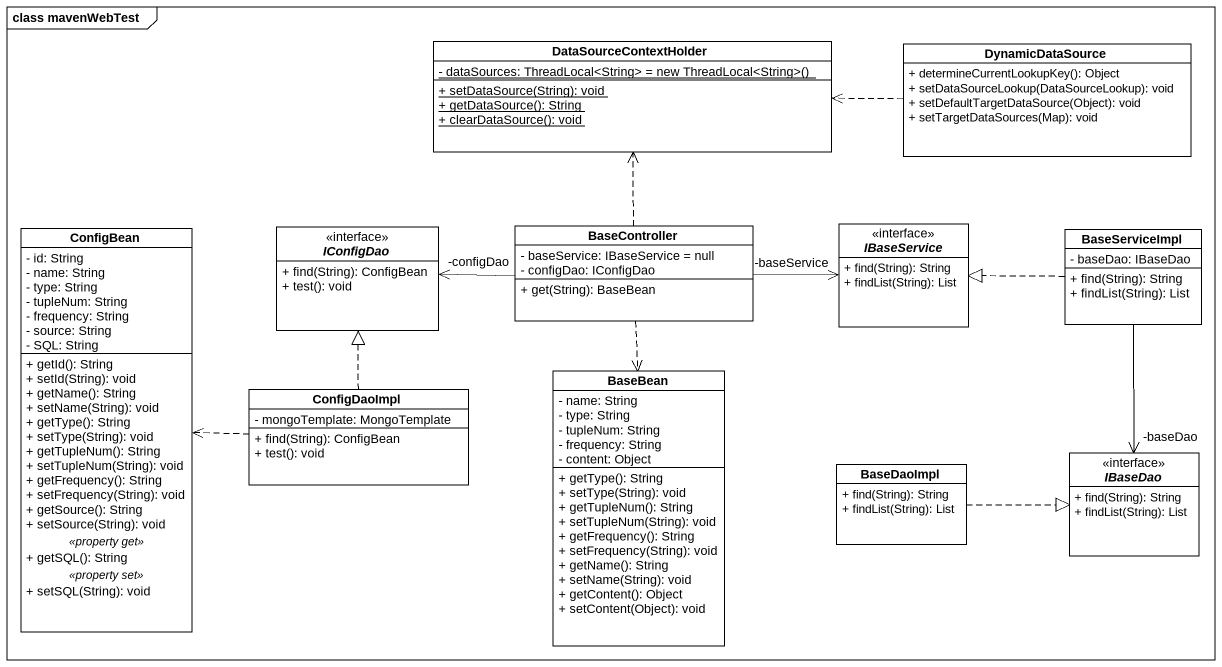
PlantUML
@startuml
mainframe class mavenWebTest
hide circle
hide empty members
skinparam classAttributeIconSize 0
class DataSourceContextHolder {
  {static} {field} - dataSources: ThreadLocal<String> = new ThreadLocal<String>()
  {static} + setDataSource(String): void
  {static} + getDataSource(): String
  {static} + clearDataSource(): void
}
class DynamicDataSource {
  + determineCurrentLookupKey(): Object
  + setDataSourceLookup(DataSourceLookup): void
  + setDefaultTargetDataSource(Object): void
  + setTargetDataSources(Map): void
}
class ConfigBean {
  - id: String
  - name: String
  - type: String
  - tupleNum: String
  - frequency: String
  - source: String
  - SQL: String
  --
  + getId(): String
  + setId(String): void
  + getName(): String
  + setName(String): void
  + getType(): String
  + setType(String): void
  + getTupleNum(): String
  + setTupleNum(String): void
  + getFrequency(): String
  + setFrequency(String): void
  + getSource(): String
  + setSource(String): void
  .. <<property get>> ..
  + getSQL(): String
  .. <<property set>> ..
  + setSQL(String): void
}
interface IConfigDao <<interface>> {
  + find(String): ConfigBean
  + test(): void
}
class BaseController {
  - baseService: IBaseService = null
  - configDao: IConfigDao
  + get(String): BaseBean
}
interface IBaseService <<interface>> {
  + find(String): String
  + findList(String): List
}
class BaseServiceImpl {
  - baseDao: IBaseDao
  + find(String): String
  + findList(String): List
}
class ConfigDaoImpl {
  - mongoTemplate: MongoTemplate
  + find(String): ConfigBean
  + test(): void
}
class BaseBean {
  - name: String
  - type: String
  - tupleNum: String
  - frequency: String
  - content: Object
  + getType(): String
  + setType(String): void
  + getTupleNum(): String
  + setTupleNum(String): void
  + getFrequency(): String
  + setFrequency(String): void
  + getName(): String
  + setName(String): void
  + getContent(): Object
  + setContent(Object): void
}
class BaseDaoImpl {
  + find(String): String
  + findList(String): List
}
interface IBaseDao <<interface>> {
  + find(String): String
  + findList(String): List
}
DynamicDataSource .left.> DataSourceContextHolder
BaseController .up.> DataSourceContextHolder
BaseController -left-> "-configDao" IConfigDao
BaseController -right-> "-baseService" IBaseService
BaseController ..> BaseBean
BaseServiceImpl .left.|> IBaseService
BaseServiceImpl --> "-baseDao" IBaseDao
ConfigDaoImpl .left.> ConfigBean
ConfigDaoImpl .up.|> IConfigDao
BaseDaoImpl .right.|> IBaseDao
@enduml
